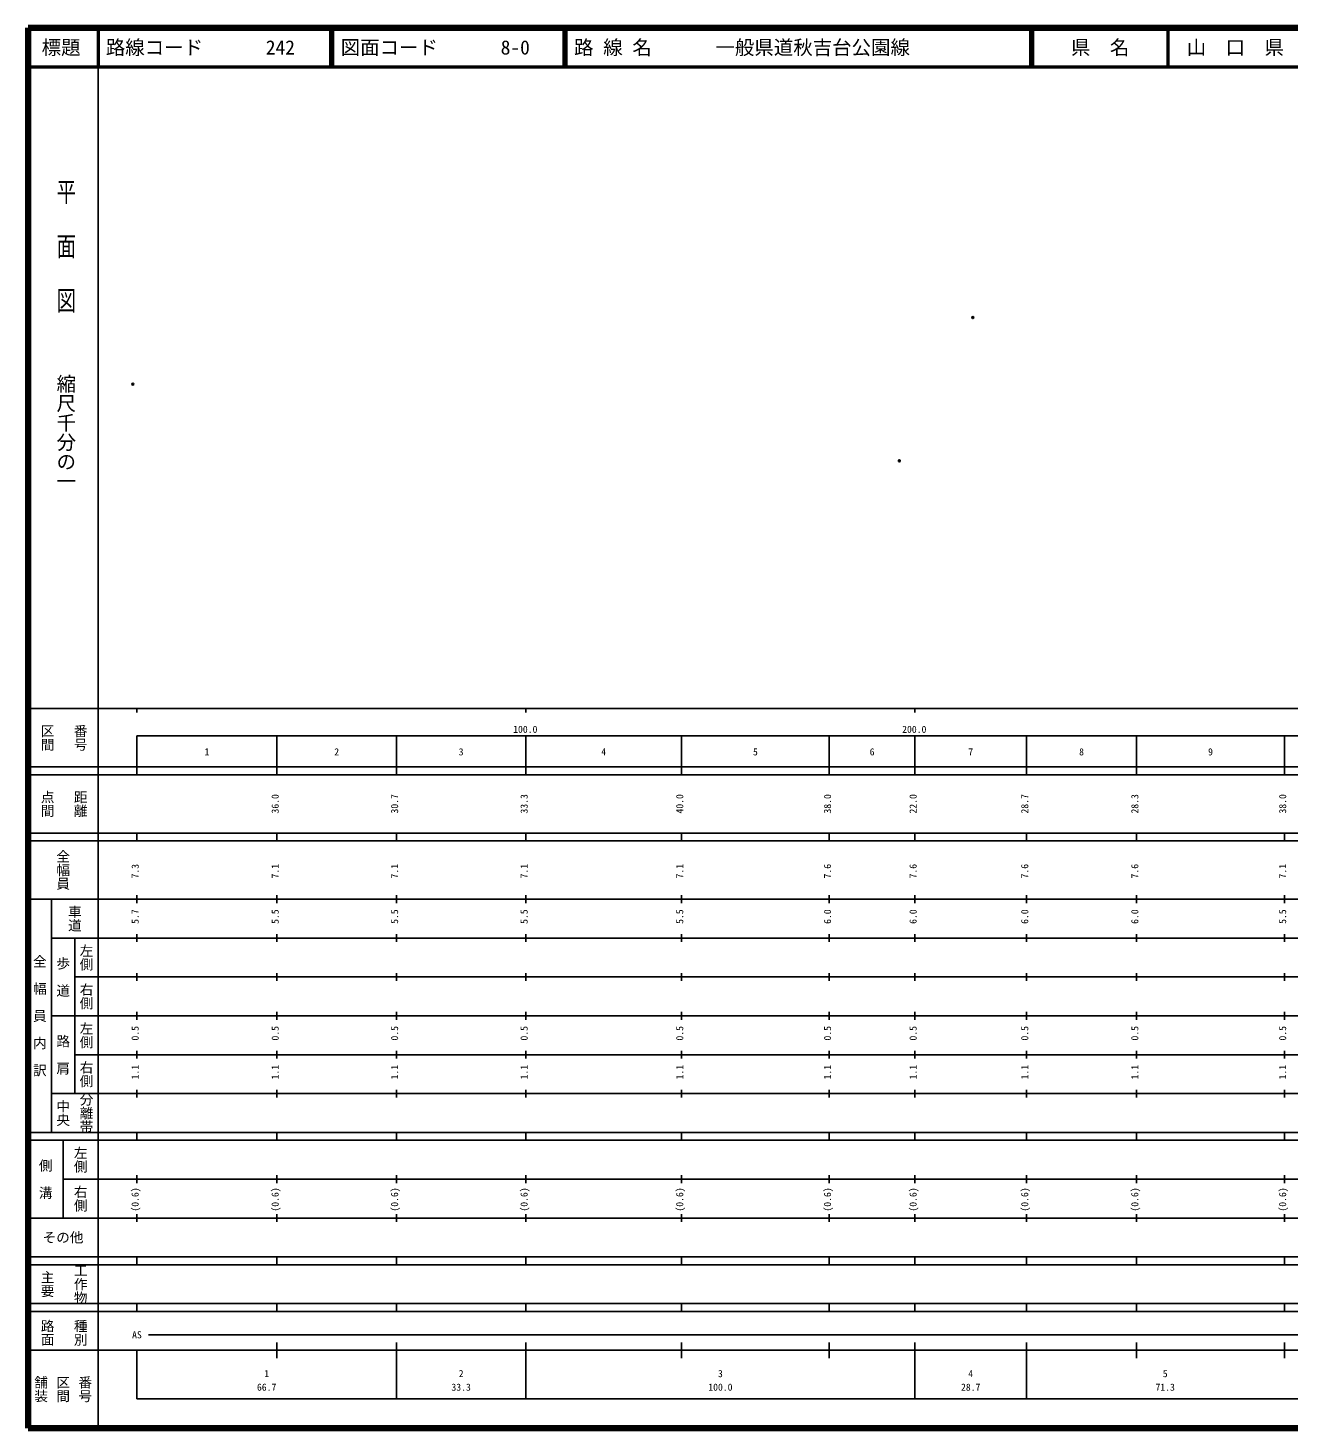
# Model space of a CAD drawing. Units: millimetres on the paper. Extents: x 40 to 680, y 20 to 380.
# Drawn here: x 40 to 364.2, y 20 to 380 of the extents above; entities that cross this region are included whole.
import ezdxf
from ezdxf.enums import TextEntityAlignment as Align

# ---------------------------------------------------------------- set-up
doc = ezdxf.new("R2010")
doc.units = ezdxf.units.MM
doc.header["$PDMODE"] = 32
doc.header["$PDSIZE"] = 0.5
doc.layers.add('M-OTRS', color=6, linetype='Continuous')
doc.layers.add('M-TTL-TXT', color=7, linetype='Continuous')
for name, color, linetype, lineweight in [('M-TTL', 2, 'Continuous', 140), ('M-TTL-BAND', 7, 'Continuous', 25), ('M-TTL-LINE', 7, 'Continuous', 50)]:
    doc.layers.add(name, color=color, linetype=linetype, lineweight=lineweight)
doc.styles.add('@ＭＳ ゴシック', font='')
doc.styles.add('ＭＳ ゴシック', font='')
doc.styles.get('@ＭＳ ゴシック').set_extended_font_data('@MS Gothic')
doc.styles.get('ＭＳ ゴシック').set_extended_font_data('MS Gothic')

msp = doc.modelspace()

# ---------------------------------------------------------------- linework, layer by layer
at = {"layer": 'M-OTRS'}
for p in [(282.879, 305.529), (66.922, 288.437), (264.003, 268.714)]:
    msp.add_point(p, dxfattribs=at)
at = {"layer": 'M-TTL'}
for p, q in [((40, 380), (40, 20)), ((680, 380), (40, 380)), ((40, 20), (680, 20))]:
    msp.add_line(p, q, dxfattribs=at)
at = {"layer": 'M-TTL-BAND'}
for p, q in [((58, 370), (58, 20)), ((40, 205), (579, 205)), ((68, 205), (68, 204)), ((168, 205), (168, 204)), ((268, 205), (268, 204)), ((68, 198), (579, 198)), ((68, 198), (68, 188)), ((104, 188), (104, 198)), ((134.7, 188), (134.7, 198)), ((168, 188), (168, 198)), ((208, 188), (208, 198)), ((246, 188), (246, 198)), ((268, 188), (268, 198)), ((296.7, 188), (296.7, 198)), ((325, 188), (325, 198)), ((363, 188), (363, 198)), ((40, 190), (579, 190)), ((40, 188), (579, 188)), ((40, 173), (579, 173)), ((68, 171), (68, 173)), ((104, 171), (104, 173)), ((134.7, 171), (134.7, 173)), ((168, 171), (168, 173)), ((208, 171), (208, 173)), ((246, 171), (246, 173)), ((268, 171), (268, 173)), ((296.7, 171), (296.7, 173)), ((325, 171), (325, 173)), ((363, 171), (363, 173)), ((40, 171), (579, 171)), ((40, 156), (579, 156)), ((46, 96), (46, 156)), ((68, 155), (68, 157)), ((104, 155), (104, 157)), ((134.7, 155), (134.7, 157)), ((168, 155), (168, 157)), ((208, 155), (208, 157)), ((246, 155), (246, 157)), ((268, 155), (268, 157)), ((296.7, 155), (296.7, 157)), ((325, 155), (325, 157)), ((363, 155), (363, 157)), ((46, 146), (579, 146)), ((52, 146), (52, 106)), ((68, 145), (68, 147)), ((104, 145), (104, 147)), ((134.7, 145), (134.7, 147)), ((168, 145), (168, 147)), ((208, 145), (208, 147)), ((246, 145), (246, 147)), ((268, 145), (268, 147)), ((296.7, 145), (296.7, 147)), ((325, 145), (325, 147)), ((363, 145), (363, 147)), ((68, 135), (68, 137)), ((104, 135), (104, 137)), ((134.7, 135), (134.7, 137)), ((168, 135), (168, 137)), ((208, 135), (208, 137)), ((246, 135), (246, 137)), ((268, 135), (268, 137)), ((296.7, 135), (296.7, 137)), ((325, 135), (325, 137)), ((363, 135), (363, 137)), ((52, 136), (579, 136)), ((46, 126), (579, 126)), ((68, 125), (68, 127)), ((104, 125), (104, 127)), ((134.7, 125), (134.7, 127)), ((168, 125), (168, 127)), ((208, 125), (208, 127)), ((246, 125), (246, 127)), ((268, 125), (268, 127)), ((296.7, 125), (296.7, 127)), ((325, 125), (325, 127)), ((363, 125), (363, 127)), ((52, 116), (579, 116)), ((68, 115), (68, 117)), ((104, 115), (104, 117)), ((134.7, 115), (134.7, 117)), ((168, 115), (168, 117)), ((208, 115), (208, 117)), ((246, 115), (246, 117)), ((268, 115), (268, 117)), ((296.7, 115), (296.7, 117)), ((325, 115), (325, 117)), ((363, 115), (363, 117)), ((46, 106), (579, 106)), ((68, 105), (68, 107)), ((104, 105), (104, 107)), ((134.7, 105), (134.7, 107)), ((168, 105), (168, 107)), ((208, 105), (208, 107)), ((246, 105), (246, 107)), ((268, 105), (268, 107)), ((296.7, 105), (296.7, 107)), ((325, 105), (325, 107)), ((363, 105), (363, 107)), ((40, 96), (579, 96)), ((40, 94), (579, 94)), ((49, 94), (49, 74)), ((68, 94), (68, 96)), ((104, 94), (104, 96)), ((134.7, 94), (134.7, 96)), ((168, 94), (168, 96)), ((208, 94), (208, 96)), ((246, 94), (246, 96)), ((268, 94), (268, 96)), ((296.7, 94), (296.7, 96)), ((325, 94), (325, 96)), ((363, 94), (363, 96)), ((49, 84), (579, 84)), ((68, 83), (68, 85)), ((104, 83), (104, 85)), ((134.7, 83), (134.7, 85)), ((168, 83), (168, 85)), ((208, 83), (208, 85)), ((246, 83), (246, 85)), ((268, 83), (268, 85)), ((296.7, 83), (296.7, 85)), ((325, 83), (325, 85)), ((363, 83), (363, 85)), ((40, 74), (579, 74)), ((68, 73), (68, 75)), ((104, 73), (104, 75)), ((134.7, 73), (134.7, 75)), ((168, 73), (168, 75)), ((208, 73), (208, 75)), ((246, 73), (246, 75)), ((268, 73), (268, 75)), ((296.7, 73), (296.7, 75)), ((325, 73), (325, 75)), ((363, 73), (363, 75)), ((40, 64), (579, 64)), ((40, 62), (579, 62)), ((68, 62), (68, 64)), ((104, 62), (104, 64)), ((134.7, 62), (134.7, 64)), ((168, 62), (168, 64)), ((208, 62), (208, 64)), ((246, 62), (246, 64)), ((268, 62), (268, 64)), ((296.7, 62), (296.7, 64)), ((325, 62), (325, 64)), ((363, 62), (363, 64)), ((40, 52), (579, 52)), ((68, 50), (68, 52)), ((104, 50), (104, 52)), ((134.7, 50), (134.7, 52)), ((168, 50), (168, 52)), ((208, 50), (208, 52)), ((246, 50), (246, 52)), ((268, 50), (268, 52)), ((296.7, 50), (296.7, 52)), ((325, 50), (325, 52)), ((363, 50), (363, 52)), ((40, 50), (579, 50)), ((71, 44), (565, 44)), ((40, 40), (579, 40)), ((68, 40), (68, 27.5)), ((104, 38), (104, 42)), ((134.7, 27.5), (134.7, 42)), ((168, 27.5), (168, 42)), ((208, 38), (208, 42)), ((246, 38), (246, 42)), ((268, 27.5), (268, 42)), ((296.7, 27.5), (296.7, 42)), ((325, 38), (325, 42)), ((363, 38), (363, 42)), ((68, 27.5), (579, 27.5))]:
    msp.add_line(p, q, dxfattribs=at)
at = {"layer": 'M-TTL-LINE'}
for p, q in [((58, 380), (58, 370)), ((117.75, 380), (117.75, 370)), ((118.25, 380), (118.25, 370)), ((177.75, 380), (177.75, 370)), ((178.25, 380), (178.25, 370)), ((297.75, 380), (297.75, 370)), ((298.25, 380), (298.25, 370)), ((333, 380), (333, 370)), ((40, 370), (680, 370))]:
    msp.add_line(p, q, dxfattribs=at)

# ---------------------------------------------------------------- texts
at = {"layer": 'M-TTL-BAND', "style": '@ＭＳ ゴシック', "width": 1.4}
msp.add_text('平  面  図', height=3.666, rotation=270, dxfattribs=at).set_placement((49.777, 306.475), align=Align.MIDDLE_RIGHT)
at = {"layer": 'M-TTL-BAND', "style": '@ＭＳ ゴシック'}
msp.add_text('縮尺千分の一', height=3.666, rotation=270, dxfattribs=at).set_placement((49.777, 261.03), align=Align.MIDDLE_RIGHT)
for s, p in [('区間', (45, 197.5)), ('番号', (53.5, 197.5)), ('点間', (45, 180.5)), ('距離', (53.5, 180.5)), ('全幅員', (49, 163.5)), ('車道', (52, 151)), ('左側', (55, 141)), ('全\u3000幅\u3000員\u3000内\u3000訳', (43, 126)), ('歩\u3000道', (49, 136)), ('右側', (55, 131)), ('左側', (55, 121)), ('路\u3000肩', (49, 116)), ('右側', (55, 111)), ('分離帯', (55, 101)), ('中央', (49, 101)), ('左側', (53.5, 89)), ('側\u3000溝', (44.5, 84)), ('右側', (53.5, 79)), ('工作物', (53.5, 57)), ('主要', (45, 57)), ('路面', (45, 44.5)), ('種別', (53.5, 44.5)), ('舗装', (43.333, 30)), ('区間', (49, 30)), ('番号', (54.667, 30))]:
    msp.add_text(s, height=2.566, rotation=270, dxfattribs=at).set_placement(p, align=Align.MIDDLE_CENTER)
at = {"layer": 'M-TTL-BAND', "style": 'ＭＳ ゴシック'}
for s, p in [('100.0', (167.844, 198.195)), ('200.0', (267.844, 198.195)), ('1', (86, 192.405)), ('2', (119.35, 192.405)), ('3', (151.35, 192.405)), ('4', (188, 192.405)), ('5', (227, 192.405)), ('6', (257, 192.405)), ('7', (282.35, 192.405)), ('8', (310.85, 192.405)), ('9', (344, 192.405)), ('AS', (68, 42.5)), ('1', (101.35, 32.523)), ('2', (151.35, 32.523)), ('3', (218, 32.523)), ('4', (282.35, 32.523)), ('5', (332.35, 32.523)), ('66.7', (101.35, 29.033)), ('33.3', (151.35, 29.033)), ('100.0', (218, 29.033)), ('28.7', (282.35, 29.033)), ('71.3', (332.35, 29.033))]:
    msp.add_text(s, height=1.833, dxfattribs=at).set_placement(p, align=Align.BOTTOM_CENTER)
for s, p in [('36.0', (105, 180.5)), ('30.7', (135.7, 180.5)), ('33.3', (169, 180.5)), ('40.0', (209, 180.5)), ('38.0', (247, 180.5)), ('22.0', (269, 180.5)), ('28.7', (297.7, 180.5)), ('28.3', (326, 180.5)), ('38.0', (364, 180.5)), ('7.3', (69, 163.174)), ('7.1', (105, 163.174)), ('7.1', (135.7, 163.174)), ('7.1', (169, 163.174)), ('7.1', (209, 163.174)), ('7.6', (247, 163.174)), ('7.6', (269, 163.174)), ('7.6', (297.7, 163.174)), ('7.6', (326, 163.174)), ('7.1', (364, 163.174)), ('5.7', (69, 151.5)), ('5.5', (105, 151.5)), ('5.5', (135.7, 151.5)), ('5.5', (169, 151.5)), ('5.5', (209, 151.5)), ('6.0', (247, 151.5)), ('6.0', (269, 151.5)), ('6.0', (297.7, 151.5)), ('6.0', (326, 151.5)), ('5.5', (364, 151.5)), ('0.5', (69, 121.5)), ('0.5', (105, 121.5)), ('0.5', (135.7, 121.5)), ('0.5', (169, 121.5)), ('0.5', (209, 121.5)), ('0.5', (247, 121.5)), ('0.5', (269, 121.5)), ('0.5', (297.7, 121.5)), ('0.5', (326, 121.5)), ('0.5', (364, 121.5)), ('1.1', (69, 111.5)), ('1.1', (105, 111.5)), ('1.1', (135.7, 111.5)), ('1.1', (169, 111.5)), ('1.1', (209, 111.5)), ('1.1', (247, 111.5)), ('1.1', (269, 111.5)), ('1.1', (297.7, 111.5)), ('1.1', (326, 111.5)), ('1.1', (364, 111.5)), ('(0.6)', (69, 78.764)), ('(0.6)', (105, 78.764)), ('(0.6)', (135.7, 78.764)), ('(0.6)', (169, 78.764)), ('(0.6)', (209, 78.764)), ('(0.6)', (247, 78.764)), ('(0.6)', (269, 78.764)), ('(0.6)', (297.7, 78.764)), ('(0.6)', (326, 78.764)), ('(0.6)', (364, 78.764))]:
    msp.add_text(s, height=1.833, rotation=90, dxfattribs=at).set_placement(p, align=Align.BOTTOM_CENTER)
msp.add_text('その他', height=2.566, dxfattribs=at).set_placement((49, 69), align=Align.MIDDLE_CENTER)
at = {"layer": 'M-TTL-TXT', "style": 'ＭＳ ゴシック'}
for s, p in [('標題', (48.5, 375)), ('県\u3000名', (315.625, 375)), ('山\u3000口\u3000県', (350.375, 375))]:
    msp.add_text(s, height=3.666, dxfattribs=at).set_placement(p, align=Align.MIDDLE_CENTER)
for s, p in [('路線コード', (60, 375)), ('242', (101.142, 375)), ('図面コード', (120.38, 375)), ('8-0', (161.521, 375)), ('路 線 名', (180.38, 375)), ('一般県道秋吉台公園線', (216.734, 375))]:
    msp.add_text(s, height=3.666, dxfattribs=at).set_placement(p, align=Align.MIDDLE_LEFT)

doc.saveas('drawing.dxf')
